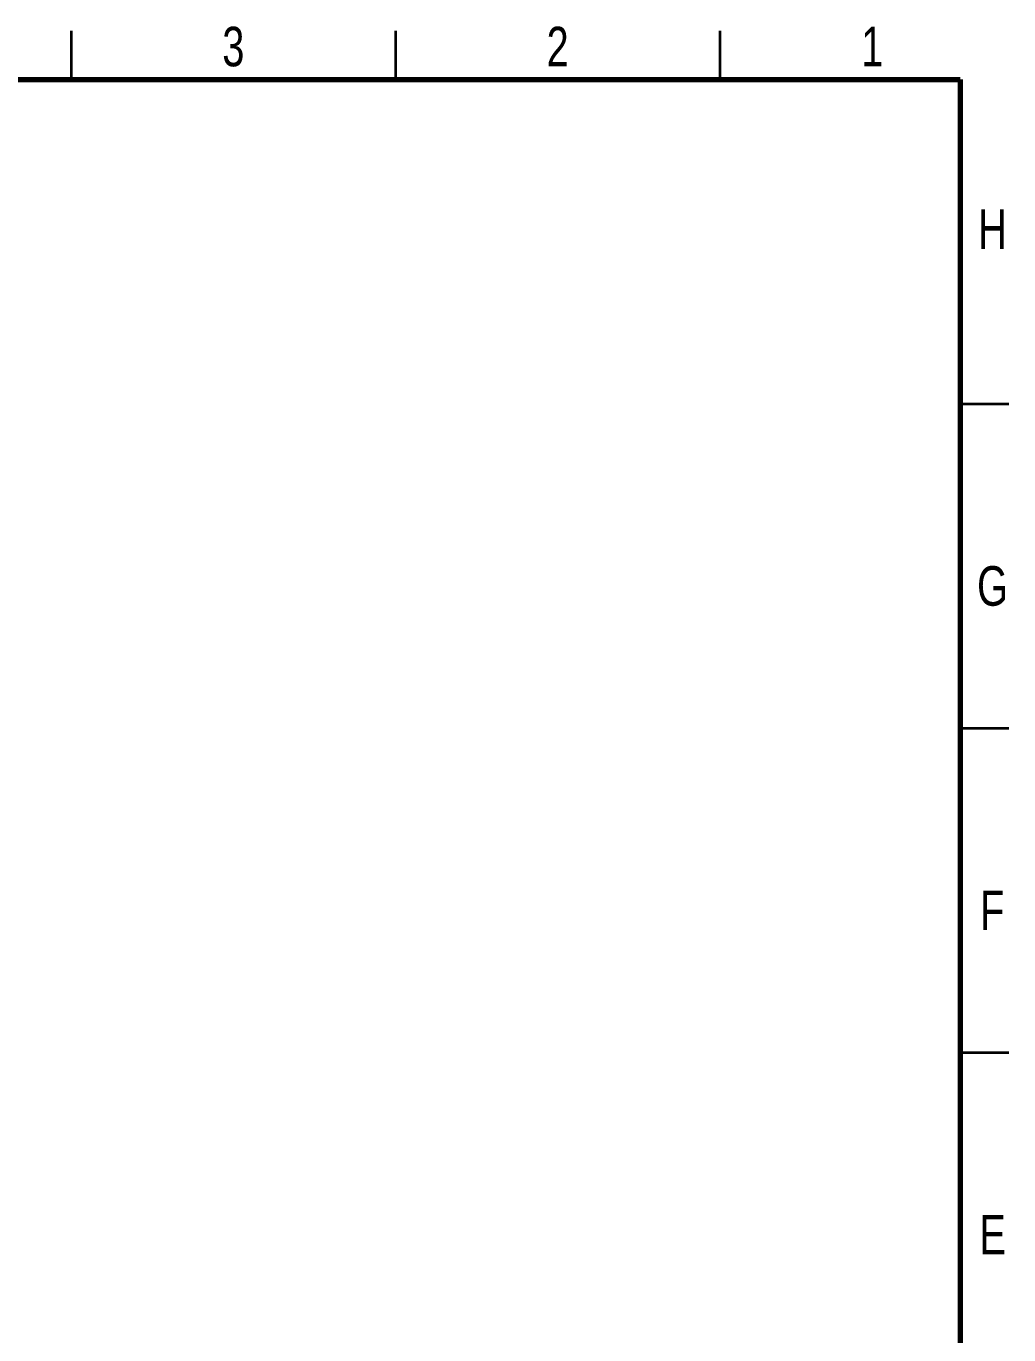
# Model space of a CAD drawing. Header units: inches. Extents: x 0.1 to 23.3, y 0.1 to 16.5.
# Drawn here: x 17.32 to 23.29, y 8.52 to 16.46 of the extents above; entities that cross this region are included whole.
import ezdxf

# ---------------------------------------------------------------- set-up
doc = ezdxf.new("R2010")
doc.units = ezdxf.units.IN
doc.header["$MEASUREMENT"] = 0
doc.styles.add('SLDTEXTSTYLE0', font='TXT', dxfattribs={"width": 0.75})

msp = doc.modelspace()

# ---------------------------------------------------------------- linework, layer by layer
at = {"color": 7, "linetype": 'Continuous', "lineweight": 35}
for p, q in [((17.5984, 16.1417), (17.5984, 16.437)), ((19.5669, 16.1417), (19.5669, 16.437)), ((21.5354, 16.1417), (21.5354, 16.437)), ((22.9921, 14.1732), (23.2874, 14.1732)), ((22.9921, 12.2047), (23.2874, 12.2047)), ((22.9921, 10.2362), (23.2874, 10.2362))]:
    msp.add_line(p, q, dxfattribs=at)
at = {"color": 7, "linetype": 'Continuous', "lineweight": 70}
for p, q in [((0.3937, 16.1417), (22.9921, 16.1417)), ((22.9921, 16.1417), (22.9921, 0.3937))]:
    msp.add_line(p, q, dxfattribs=at)

# ---------------------------------------------------------------- texts
at = {"color": 7, "linetype": 'Continuous', "lineweight": 0, "char_height": 0.24, "attachment_point": 2, "style": 'SLDTEXTSTYLE0'}
for s, insert in [('3', (18.5803, 16.4612)), ('2', (20.5488, 16.4612)), ('1', (22.4582, 16.4612)), ('H', (23.1884, 15.3534)), ('G', (23.1882, 13.188)), ('F', (23.1865, 11.2195)), ('E', (23.1894, 9.251))]:
    msp.add_mtext(s, dxfattribs=dict(at, insert=insert))

doc.saveas('drawing.dxf')
